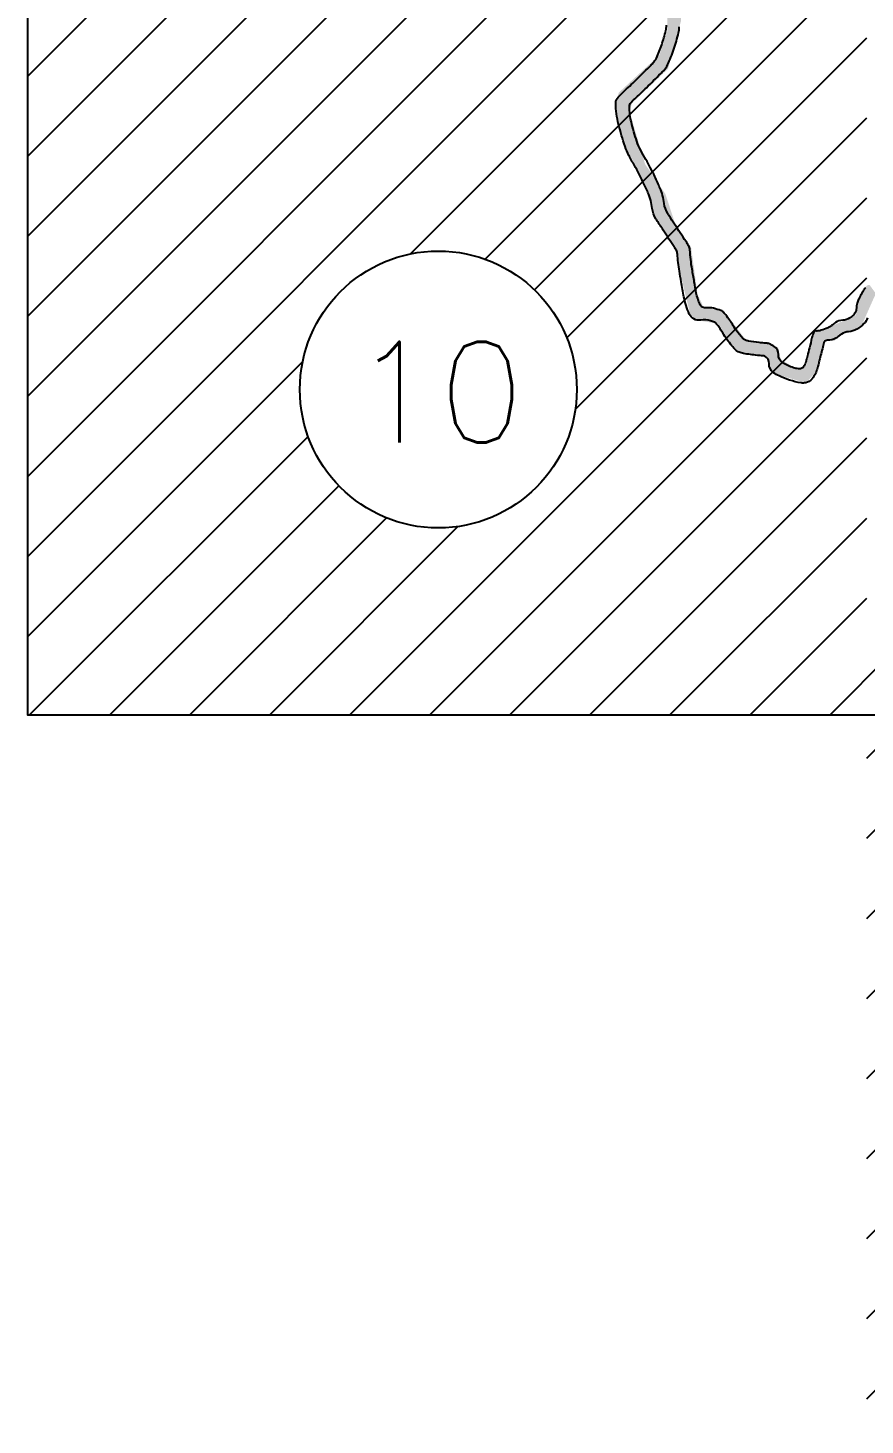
# Model space of a CAD drawing. Header units: metres. Extents: x 511779 to 512620, y 196282 to 196876.
# Drawn here: x 512505.33 to 512523.82, y 196376.83 to 196407.67 of the extents above; entities that cross this region are included whole.
import ezdxf
from ezdxf.enums import TextEntityAlignment as Align

# ---------------------------------------------------------------- set-up
doc = ezdxf.new("R2010")
doc.units = ezdxf.units.M
doc.header["$MEASUREMENT"] = 0
doc.layers.get('0').update_dxf_attribs({"linetype": 'CONTINUOUS'})
doc.layers.add('KOP', color=7, linetype='CONTINUOUS')
doc.layers.add('sungai', color=45, linetype='CONTINUOUS')
doc.styles.get("Standard").update_dxf_attribs({"font": 'Simplex.shx'})

msp = doc.modelspace()

# ---------------------------------------------------------------- hatches: boundary and pattern name
at = {"layer": 'KOP', "ltscale": 0.5}
h = msp.add_hatch(dxfattribs=at)
h.set_pattern_fill('ANSI31', color=1, scale=10, style=0)
h.set_pattern_definition([(45, (71.4876, 0), (-0.8838834765, 0.8838834765), [])])
edge = h.paths.add_edge_path(flags=16)
edge.add_arc((512532.423, 196433.478), 3.057, 0, 360)
h.paths.add_polyline_path([(512523.858, 196440.95), (512543.808, 196440.95), (512543.808, 196423.85), (512523.858, 196423.85)])
h.paths.add_polyline_path([(512542.383, 196440.95), (512562.333, 196440.95), (512562.333, 196423.85), (512542.383, 196423.85)])
edge = h.paths.add_edge_path(flags=16)
edge.add_arc((512551.955, 196433.478), 3.057, 0, 360)
h.paths.add_polyline_path([(512560.908, 196440.95), (512580.858, 196440.95), (512580.858, 196423.85), (512560.908, 196423.85)])
edge = h.paths.add_edge_path(flags=16)
edge.add_arc((512570.126, 196433.478), 3.057, 0, 360)
h.paths.add_polyline_path([(512579.433, 196425.275), (512599.383, 196425.275), (512599.383, 196408.175), (512579.433, 196408.175)])
edge = h.paths.add_edge_path(flags=16)
edge.add_arc((512589.144, 196417.665), 3.057, 0, 360)
h.paths.add_polyline_path([(512560.908, 196425.275), (512580.858, 196425.275), (512580.858, 196408.175), (512560.908, 196408.175)])
h.paths.add_polyline_path([(512542.383, 196425.275), (512562.333, 196425.275), (512562.333, 196408.175), (512542.383, 196408.175)])
h.paths.add_polyline_path([(512523.858, 196425.275), (512543.808, 196425.275), (512543.808, 196408.175), (512523.858, 196408.175)])
h.paths.add_polyline_path([(512505.333, 196425.275), (512525.283, 196425.275), (512525.283, 196408.175), (512505.333, 196408.175)])
h.paths.add_polyline_path([(512523.858, 196409.6), (512543.808, 196409.6), (512543.808, 196392.5), (512523.858, 196392.5)])
h.paths.add_polyline_path([(512505.333, 196409.6), (512525.283, 196409.6), (512525.283, 196392.5), (512505.333, 196392.5)])
h.paths.add_polyline_path([(512542.383, 196409.6), (512562.333, 196409.6), (512562.333, 196392.5), (512542.383, 196392.5)])
h.paths.add_polyline_path([(512560.908, 196409.6), (512580.858, 196409.6), (512580.858, 196392.5), (512560.908, 196392.5)])
h.paths.add_polyline_path([(512579.433, 196409.6), (512599.383, 196409.6), (512599.383, 196392.5), (512579.433, 196392.5)])
h.paths.add_polyline_path([(512597.958, 196393.925), (512617.908, 196393.925), (512617.908, 196376.825), (512597.958, 196376.825)])
h.paths.add_polyline_path([(512579.433, 196393.925), (512599.383, 196393.925), (512599.383, 196376.825), (512579.433, 196376.825)])
h.paths.add_polyline_path([(512560.908, 196393.925), (512580.858, 196393.925), (512580.858, 196376.825), (512560.908, 196376.825)])
h.paths.add_polyline_path([(512542.383, 196393.925), (512562.333, 196393.925), (512562.333, 196376.825), (512542.383, 196376.825)])
h.paths.add_polyline_path([(512523.858, 196393.925), (512543.808, 196393.925), (512543.808, 196376.825), (512523.858, 196376.825)])
edge = h.paths.add_edge_path(flags=16)
edge.add_arc((512571.015, 196385.187), 3.057, 0, 360)
edge = h.paths.add_edge_path(flags=16)
edge.add_arc((512551.79, 196384.481), 3.057, 0, 360)
edge = h.paths.add_edge_path(flags=16)
edge.add_arc((512532.988, 196384.481), 3.057, 0, 360)
edge = h.paths.add_edge_path(flags=16)
edge.add_arc((512533.899, 196400.421), 3.057, 0, 360)
edge = h.paths.add_edge_path(flags=16)
edge.add_arc((512514.397, 196399.691), 3.057, 0, 360)
edge = h.paths.add_edge_path(flags=16)
edge.add_arc((512515.155, 196416.926), 3.057, 0, 360)
edge = h.paths.add_edge_path(flags=16)
edge.add_arc((512533.571, 196417.021), 3.057, 0, 360)
edge = h.paths.add_edge_path(flags=16)
edge.add_arc((512552.148, 196417.106), 3.057, 0, 360)
edge = h.paths.add_edge_path(flags=16)
edge.add_arc((512552.949, 196400.556), 3.057, 0, 360)
edge = h.paths.add_edge_path(flags=16)
edge.add_arc((512570.351, 196400.556), 3.057, 0, 360)
edge = h.paths.add_edge_path(flags=16)
edge.add_arc((512570.294, 196416.853), 3.057, 0, 360)
edge = h.paths.add_edge_path(flags=16)
edge.add_arc((512589.265, 196401.204), 3.057, 0, 360)
edge = h.paths.add_edge_path(flags=16)
edge.add_arc((512589.798, 196384.821), 3.057, 0, 360)
edge = h.paths.add_edge_path(flags=16)
edge.add_arc((512608.213, 196384.944), 3.057, 0, 360)
at = {"layer": 'sungai', "ltscale": 30}
for points in [[(512519.453, 196408.709), (512519.453, 196408.121), (512519.453, 196407.598), (512519.311, 196407.174), (512519.577, 196407.166), (512519.758, 196407.834), (512519.704, 196408.883), (512519.541, 196408.992), (512518.925, 196408.956), (512517.838, 196408.883), (512517.585, 196408.956), (512517.331, 196409.842), (512517.802, 196410.601), (512517.891, 196410.664), (512517.529, 196410.677), (512517.006, 196409.873), (512517.311, 196408.806), (512517.642, 196408.556)], [(512518.619, 196405.826), (512518.673, 196406.012), (512519.47, 196406.772), (512519.551, 196407.07, -0.018691), (512519.46, 196406.859), (512519.46, 196406.859, 0.018691), (512519.551, 196407.07), (512519.577, 196407.166), (512519.311, 196407.174), (512519.278, 196407.075), (512518.384, 196406.247), (512518.317, 196406.043, 0.041126), (512518.315, 196406.012, 0.020904), (512518.325, 196405.841), (512518.467, 196405.229, 0.00525), (512518.513, 196405.083), (512518.862, 196404.422), (512519.104, 196404.461), (512518.963, 196404.668)], [(512519.644, 196402.768), (512519.68, 196402.558), (512520, 196402.677), (512519.977, 196402.842), (512519.633, 196403.33), (512519.416, 196403.999), (512519.104, 196404.461), (512518.862, 196404.422), (512518.905, 196404.341), (512519.154, 196403.556, 0.004757), (512519.158, 196403.546)], [(512519.964, 196401.336), (512520.095, 196401.226, 0.005067), (512520.1, 196401.225), (512520.244, 196401.525), (512520.231, 196401.558), (512520.122, 196401.793), (512520, 196402.677), (512519.687, 196402.561, 0.007783), (512519.701, 196402.438), (512519.716, 196402.35)], [(512523.785, 196401.193), (512524.032, 196401.75), (512524.099, 196401.756), (512523.92, 196402.001), (512523.864, 196401.991), (512523.706, 196401.786), (512523.628, 196401.38)], [(512520.711, 196401.378, 0.040715), (512520.671, 196401.416, 0.00105), (512520.671, 196401.416), (512520.244, 196401.525), (512520.099, 196401.223), (512520.522, 196401.151), (512520.526, 196401.145)], [(512521.623, 196400.426), (512521.683, 196400.342), (512521.78, 196400.052), (512522.518, 196399.834), (512522.741, 196400.092), (512522.91, 196400.768), (512523.14, 196400.768), (512523.358, 196400.925), (512523.709, 196401.022), (512523.785, 196401.193), (512523.628, 196401.38), (512523.619, 196401.332), (512523.437, 196401.247), (512523.135, 196401.115), (512522.699, 196400.958), (512522.53, 196400.233), (512522.349, 196400.124), (512521.961, 196400.354), (512521.901, 196400.619), (512521.683, 196400.74), (512521.224, 196400.74), (512520.724, 196401.394), (512520.526, 196401.145), (512520.982, 196400.511)]]:
    msp.add_hatch(color=43, dxfattribs=at).paths.add_polyline_path(points)

# ---------------------------------------------------------------- linework, layer by layer
at = {"color": 5, "linetype": 'Continuous', "lineweight": -3}
msp.add_lwpolyline([(512505.333, 196409.6), (512525.283, 196409.6), (512525.283, 196392.5), (512505.333, 196392.5)], close=True, dxfattribs=at)
at = {"color": 5, "ltscale": 30}
msp.add_circle((512514.397, 196399.691), 3.057, dxfattribs=at)
at = {"layer": 'sungai', "color": 43, "ltscale": 30}
for points in [[(512523.875, 196401.272, -0.104097), (512523.798, 196401.145, -0.077923), (512523.642, 196401.024, -0.104541), (512523.457, 196400.967, 0.12162), (512523.3, 196400.913, 0.027486), (512523.243, 196400.872, -0.023942), (512523.178, 196400.824, -0.172982), (512522.994, 196400.778, 0.36456), (512522.912, 196400.722, 0.004937), (512522.897, 196400.663, 0.000986), (512522.822, 196400.367, 0.000535), (512522.797, 196400.269, -0.00054), (512522.773, 196400.173, -0.104198), (512522.653, 196399.927, -0.17719), (512522.513, 196399.839, -0.093422), (512522.407, 196399.837, -0.038333), (512522.156, 196399.899, -0.029006), (512521.924, 196399.99, -0.048387), (512521.795, 196400.066, -0.255849), (512521.702, 196400.263, 0.30326), (512521.607, 196400.425, 0.003089), (512521.594, 196400.431, 0.037773), (512521.593, 196400.431, 0.062423), (512521.563, 196400.436, -0.016249), (512521.444, 196400.445, -0.016404), (512521.136, 196400.487, -0.051208), (512521.04, 196400.514, -0.113111), (512520.954, 196400.572, -0.036136), (512520.754, 196400.823, -0.013644), (512520.653, 196400.979, 0.02184), (512520.589, 196401.075, 0.017696), (512520.528, 196401.152, 0.056389), (512520.505, 196401.173, 0.076653), (512520.497, 196401.177, 0.007339), (512520.411, 196401.206, 0.116329), (512520.191, 196401.222, -0.168204), (512520.038, 196401.249, -0.162347), (512519.939, 196401.357, -0.058663), (512519.822, 196401.735, -0.002125), (512519.761, 196402.067, -0.003026), (512519.721, 196402.301, -0.024228), (512519.677, 196402.684, 0.113019), (512519.653, 196402.764, 0.018243), (512519.604, 196402.843, -0.004179), (512519.378, 196403.186, -0.000329), (512519.244, 196403.395, -0.001092), (512519.203, 196403.458, -0.114691), (512519.122, 196403.689, 0.07699), (512519.027, 196404.038, 0.005777), (512518.917, 196404.278, 0.007417), (512518.827, 196404.462, 0.016473), (512518.729, 196404.639, -0.013078), (512518.605, 196404.861, -0.041038), (512518.521, 196405.058, -0.017389), (512518.378, 196405.544, -0.057874), (512518.315, 196406.012, -0.197277), (512518.367, 196406.145, -0.018012), (512518.518, 196406.294, 0.010018), (512518.796, 196406.557, 0.001355), (512519.095, 196406.854, 0.008269), (512519.143, 196406.904, 0.077875), (512519.212, 196407.006, 0.03007), (512519.331, 196407.301, 0.021178), (512519.421, 196407.615, 0.057552), (512519.435, 196407.734, 0.001795)], [(512523.83, 196401.936, 0.036384), (512523.778, 196401.867, 0.026867), (512523.72, 196401.766, 0.013802), (512523.691, 196401.706, 0.009904), (512523.655, 196401.62, 0.090059), (512523.634, 196401.512, -0.092701), (512523.613, 196401.407, -0.092414), (512523.572, 196401.343, -0.06136), (512523.485, 196401.271, -0.129409), (512523.328, 196401.22, 0.128146), (512523.169, 196401.169, 0.039215), (512523.095, 196401.113, -0.055048), (512523.042, 196401.075, -0.034257), (512522.96, 196401.037, -0.020826), (512522.82, 196400.99, -0.114979), (512522.737, 196400.985, 0.256328), (512522.7, 196400.973, 0.095881), (512522.684, 196400.945, 0.026798), (512522.649, 196400.837, 0.000433), (512522.592, 196400.612, 0.000553), (512522.547, 196400.436, 0.001238), (512522.532, 196400.377, -0.000953), (512522.513, 196400.3, -0.104053), (512522.457, 196400.186, -0.18186), (512522.393, 196400.147, -0.088861), (512522.353, 196400.146, -0.031017), (512522.24, 196400.172, -0.036321), (512522.118, 196400.218, -0.035309), (512522.001, 196400.283, -0.264893), (512521.907, 196400.464, 0.270839), (512521.814, 196400.641, 0.028462), (512521.711, 196400.696, 0.075879), (512521.669, 196400.709, 0.019126), (512521.594, 196400.716, -0.012764), (512521.481, 196400.726, -0.014648), (512521.247, 196400.759, -0.052334), (512521.183, 196400.777, -0.111974), (512521.123, 196400.818, -0.034512), (512520.978, 196400.998, -0.014881), (512520.891, 196401.132, 0.017358), (512520.816, 196401.245, 0.021793), (512520.72, 196401.369, 0.050305), (512520.671, 196401.416, 0.082759), (512520.638, 196401.434, 0.018191), (512520.475, 196401.484, 0.097683), (512520.323, 196401.494, -0.162727), (512520.231, 196401.512, -0.160035), (512520.169, 196401.58, -0.057694), (512520.095, 196401.819, -0.00309), (512520.05, 196402.065, -0.002702), (512520.001, 196402.347, -0.025298), (512519.952, 196402.774, 0.113797), (512519.924, 196402.866, 0.018334), (512519.867, 196402.958, -0.004347), (512519.616, 196403.34, -0.000275), (512519.496, 196403.526, -0.000988), (512519.463, 196403.578, -0.114475), (512519.384, 196403.801, 0.076197), (512519.292, 196404.141, 0.006249), (512519.177, 196404.393, 0.007833), (512519.079, 196404.592, 0.016089), (512518.983, 196404.767, -0.013439), (512518.866, 196404.975, -0.040709), (512518.78, 196405.177, -0.020578), (512518.661, 196405.593, -0.054676), (512518.617, 196405.934, -0.196109), (512518.653, 196406.027, -0.019109), (512518.766, 196406.138, 0.009643), (512518.994, 196406.355, 0.001701), (512519.31, 196406.668, 0.007808), (512519.378, 196406.738, 0.078339), (512519.46, 196406.859, 0.030466), (512519.599, 196407.206, 0.020782), (512519.702, 196407.566, 0.05744), (512519.719, 196407.7, 0.001907)]]:
    msp.add_lwpolyline(points, format="xyb", dxfattribs=at)

# ---------------------------------------------------------------- texts
at = {"color": 5, "ltscale": 30}
msp.add_text('10', height=2.2275, dxfattribs=at).set_placement((512514.397, 196398.518), align=Align.CENTER)

doc.saveas('drawing.dxf')
